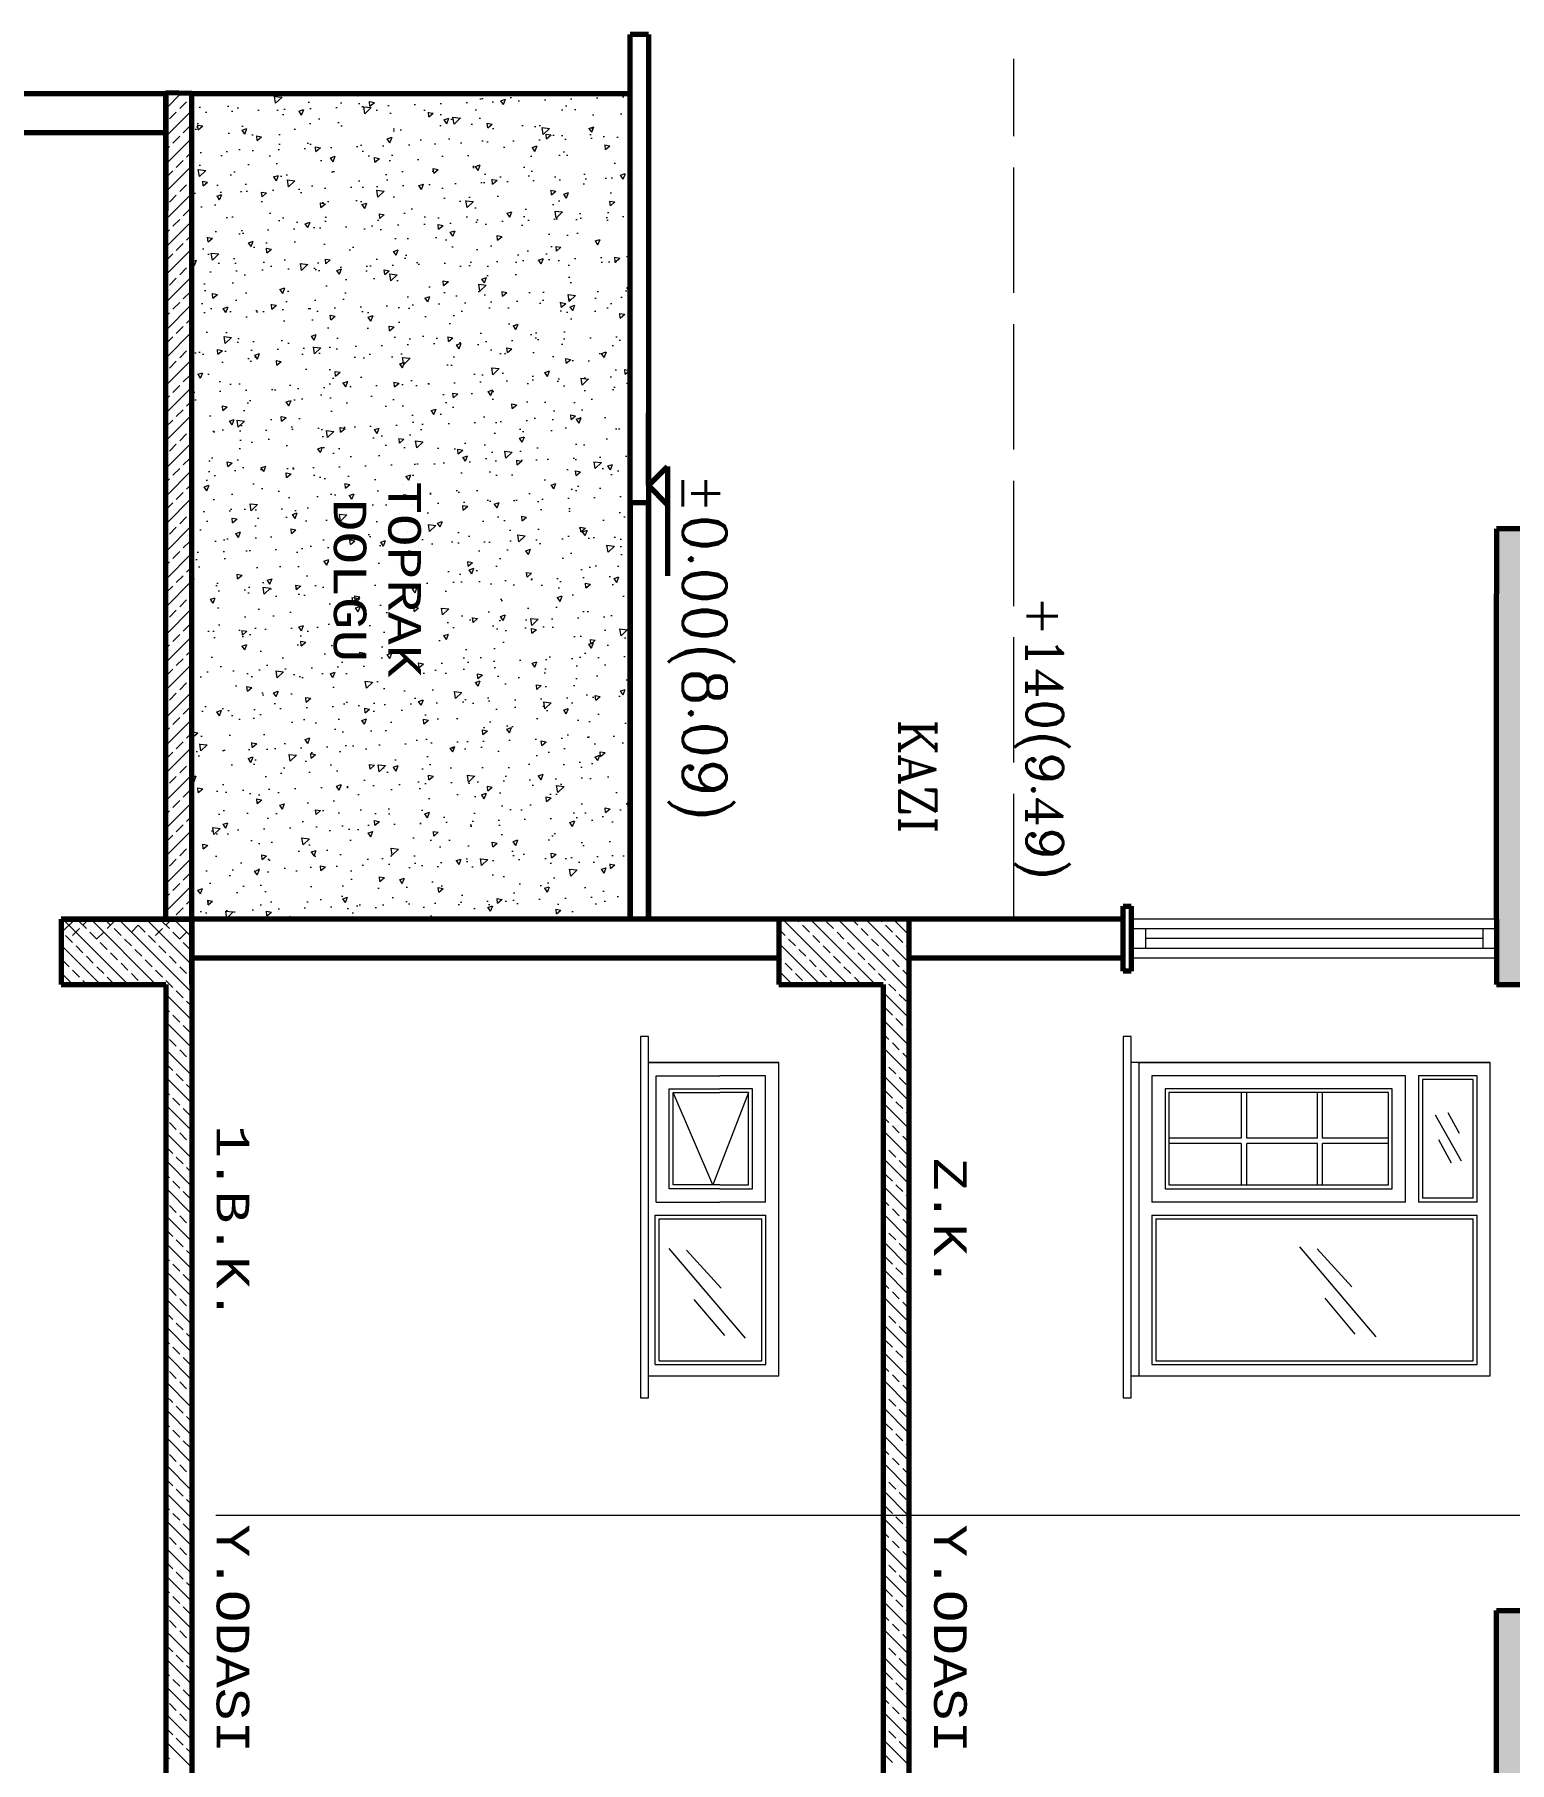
# Model space of a CAD drawing. Header units: millimetres. Extents: x 35860 to 71103, y -11298 to -8385.
# Drawn here: x 39904.1 to 40045.4, y -10344.7 to -10179.2 of the extents above; entities that cross this region are included whole.
import ezdxf
from ezdxf.enums import TextEntityAlignment as Align

# ---------------------------------------------------------------- set-up
doc = ezdxf.new("R2010")
doc.units = ezdxf.units.MM
doc.header["$MEASUREMENT"] = 0
doc.linetypes.add('ÇİZGİ1', pattern=[15, 12, -3])
doc.layers.get('0').update_dxf_attribs({"lineweight": 15})
for name, color, linetype, lineweight in [('02', 2, 'Continuous', 20), ('03_Yazı', 1, 'Continuous', 30), ('07', 3, 'Continuous', 70)]:
    doc.layers.add(name, color=color, linetype=linetype, lineweight=lineweight)
doc.styles.add('C', font='')
doc.styles.add('ROMANC', font='romanc', dxfattribs={"height": 0.11})
doc.styles.get('C').set_extended_font_data('Courier New Tur')

msp = doc.modelspace()

# ---------------------------------------------------------------- hatches: boundary and pattern name
h = msp.add_hatch()
h.set_pattern_fill('AR-CONC', color=256, scale=0.75, angle=-90, style=0)
h.set_pattern_definition([(40, (42620.053, -23986.7733), (-0.470641, 5.3794514), [0.5625, -6.1875]), (95, (42620.053, -23986.7733), (5.641441, -1.040635), [0.45, -4.95]), (349.5486, (42620.014, -23986.325), (5.1707966, 4.3388204), [0.4780514, -5.2585658]), (43.8158, (42621.553, -23986.773), (-1.2413926, 8.004308), [0.84375, -9.28125]), (353.3644, (42621.45, -23986.106), (7.305884, 7.0099703), [0.717077, -7.8878475]), (98.8158, (42621.553, -23986.773), (7.3058895, 7.0099646), [0.675, -7.425]), (69, (42621.178, -23986.0233), (-3.0196417, 4.4768029), [0.5625, -6.1875]), (124, (42621.178, -23986.0233), (5.4386253, 1.824865), [0.45, -4.95]), (18.5486, (42620.9265, -23985.6503), (2.4189787, 6.3016697), [0.4780514, -5.2585658]), (52.5, (42620.0531, -23986.7733), (2.4967039, 0.09119891), [0, -4.89, 0, -5.025, 0, -4.96875]), (82.5, (42620.053, -23986.7733), (2.95808784, 1.97302153), [0, -2.865, 0, -4.7775, 0, -1.89375]), (122.5, (42620.0531, -23988.4458), (-0.16916154, 4.00366827), [0, -1.875, 0, -5.85, 0, -7.7625]), (132.5, (42620.053, -23989.196), (0.7507874, 4.3738963), [0, -2.4375, 0, -3.885, 0, -5.5125])])
h.paths.add_polyline_path([(39961.17, -10184.81), (39961.17, -10263.91), (39919.17, -10263.91), (39919.17, -10187.09), (39919.17, -10184.81)])
h.paths.add_polyline_path([(39931.65, -10240.26), (39931.65, -10221.41), (39937.87, -10221.41), (39937.87, -10240.26)], flags=24)
h.paths.add_polyline_path([(39936.88, -10241.9), (39936.88, -10219.77), (39943.09, -10219.77), (39943.09, -10241.9)], flags=24)
h = msp.add_hatch()
h.set_pattern_fill('ANSI33', color=256, scale=7.5, angle=-90, style=0)
h.set_pattern_definition([(315, (42620.0531, 3134.2987), (1.32582521, 1.32582521), []), (315, (42620.0531, 3132.9729), (1.32582521, 1.32582521), [0.9375, -0.46875])])
h.paths.add_polyline_path([(40260.42, -10482.66), (40260.42, -10619.8), (40250.42, -10619.8), (40250.42, -10626.05), (40262.92, -10626.05), (40272.92, -10626.05), (40272.92, -10638.55), (40275.42, -10638.55), (40275.42, -10626.05), (40275.42, -10621.05), (40262.92, -10621.05), (40262.92, -10482.66), (40262.92, -10476.41), (40262.92, -10455.16), (40262.92, -10448.91), (40262.92, -10410.4), (40260.42, -10410.4), (40260.42, -10448.91), (40250.42, -10448.91), (40250.42, -10455.16), (40260.42, -10455.16), (40260.42, -10476.41), (40250.42, -10476.41), (40250.42, -10482.66)])
h.paths.add_polyline_path([(40261.67, -10410.4), (40262.83, -10406.56), (40262.92, -10406.56), (40262.92, -10404.3), (40260.42, -10404.3), (40260.42, -10410.4)])
h.paths.add_polyline_path([(40184.17, -10410.4), (40184.17, -10404.3), (40181.67, -10404.3), (40181.67, -10410.4)])
h.paths.add_polyline_path([(40115.42, -10410.4), (40115.42, -10404.3), (40112.92, -10404.3), (40112.92, -10410.4)])
h.paths.add_polyline_path([(40046.67, -10410.4), (40046.67, -10404.3), (40044.17, -10404.3), (40044.17, -10410.4)])
h.paths.add_polyline_path([(40054.17, -10510.16), (40054.17, -10582.31), (40044.17, -10582.31), (40044.17, -10588.56), (40044.17, -10619.8), (40044.17, -10626.05), (40056.67, -10626.05), (40056.67, -10619.8), (40046.67, -10619.8), (40046.67, -10588.56), (40056.67, -10588.56), (40056.67, -10507.66), (40046.67, -10507.66), (40046.67, -10482.66), (40056.67, -10482.66), (40056.67, -10476.41), (40046.67, -10476.41), (40046.67, -10455.16), (40056.67, -10455.16), (40056.67, -10448.91), (40046.67, -10448.91), (40046.67, -10410.4), (40044.17, -10410.4), (40044.17, -10476.41), (40044.17, -10482.66), (40044.17, -10510.16)])
h.paths.add_polyline_path([(40046.67, -10404.3), (40046.67, -10391.41), (40056.67, -10391.41), (40056.67, -10385.16), (40046.67, -10385.16), (40046.67, -10363.91), (40056.67, -10363.91), (40056.67, -10357.66), (40046.67, -10357.66), (40046.67, -10332.66), (40056.67, -10332.66), (40056.67, -10270.16), (40056.67, -10263.91), (40046.67, -10263.91), (40046.67, -10232.76), (40054.17, -10232.76), (40056.67, -10232.76), (40056.67, -10226.51), (40044.17, -10226.51), (40044.17, -10232.76), (40044.17, -10263.91), (40044.17, -10270.16), (40054.17, -10270.16), (40054.17, -10330.16), (40044.17, -10330.16), (40044.17, -10357.66), (40044.17, -10363.91), (40044.17, -10385.16), (40044.17, -10391.41), (40044.17, -10404.3)])
h.paths.add_polyline_path([(40125.42, -10391.41), (40125.42, -10385.16), (40115.42, -10385.16), (40115.42, -10363.91), (40125.42, -10363.91), (40125.42, -10357.66), (40115.42, -10357.66), (40115.42, -10332.66), (40125.42, -10332.66), (40125.42, -10270.16), (40125.42, -10226.51), (40112.92, -10226.51), (40112.92, -10232.76), (40122.92, -10232.76), (40122.92, -10330.16), (40112.92, -10330.16), (40112.92, -10357.66), (40112.92, -10363.91), (40112.92, -10385.16), (40112.92, -10391.41), (40112.92, -10404.3), (40115.42, -10404.3), (40115.42, -10391.41)])
h.paths.add_polyline_path([(40125.42, -10455.16), (40125.42, -10448.91), (40115.42, -10448.91), (40115.42, -10410.4), (40112.92, -10410.4), (40112.92, -10476.41), (40112.92, -10482.66), (40112.92, -10510.16), (40122.92, -10510.16), (40122.92, -10619.8), (40112.92, -10619.8), (40112.92, -10626.05), (40125.42, -10626.05), (40125.42, -10507.66), (40115.42, -10507.66), (40115.42, -10482.66), (40125.42, -10482.66), (40125.42, -10476.41), (40115.42, -10476.41), (40115.42, -10455.16)])
h.paths.add_polyline_path([(40194.17, -10455.16), (40194.17, -10448.91), (40184.17, -10448.91), (40184.17, -10410.4), (40181.67, -10410.4), (40181.67, -10476.41), (40181.67, -10482.66), (40181.67, -10510.16), (40191.67, -10510.16), (40191.67, -10619.8), (40181.67, -10619.8), (40181.67, -10626.05), (40194.17, -10626.05), (40194.17, -10507.66), (40184.17, -10507.66), (40184.17, -10482.66), (40194.17, -10482.66), (40194.17, -10476.41), (40184.17, -10476.41), (40184.17, -10455.16)])
h.paths.add_polyline_path([(40194.17, -10391.41), (40194.17, -10385.16), (40184.17, -10385.16), (40184.17, -10363.91), (40194.17, -10363.91), (40194.17, -10357.66), (40184.17, -10357.66), (40184.17, -10332.66), (40194.17, -10332.66), (40194.17, -10270.16), (40194.17, -10226.51), (40181.67, -10226.51), (40181.67, -10232.76), (40191.67, -10232.76), (40191.67, -10330.16), (40181.67, -10330.16), (40181.67, -10357.66), (40181.67, -10363.91), (40181.67, -10385.16), (40181.67, -10391.41), (40181.67, -10404.3), (40184.17, -10404.3), (40184.17, -10391.41)])

# ---------------------------------------------------------------- linework, layer by layer
for p, q in [((39916.67, -10186.28), (39918.16, -10184.79)), ((39916.7, -10184.93), (39916.86, -10184.77)), ((39918.02, -10186.26), (39918.68, -10185.6)), ((39919.02, -10185.26), (39919.17, -10185.11)), ((39916.67, -10188.93), (39919.17, -10186.43)), ((39917.03, -10187.25), (39917.69, -10186.59)), ((39916.67, -10187.61), (39916.7, -10187.58)), ((39917.36, -10189.57), (39918.02, -10188.91)), ((39918.35, -10188.58), (39919.02, -10187.92)), ((39916.67, -10191.59), (39919.17, -10189.09)), ((39916.67, -10190.26), (39917.03, -10189.9)), ((39918.68, -10190.9), (39919.17, -10190.41)), ((39916.67, -10194.24), (39919.17, -10191.74)), ((39916.7, -10192.89), (39917.36, -10192.22)), ((39917.69, -10191.89), (39918.35, -10191.23)), ((39918.02, -10194.21), (39918.68, -10193.55)), ((39919.02, -10193.22), (39919.17, -10193.06)), ((39916.67, -10196.89), (39919.17, -10194.39)), ((39916.67, -10195.56), (39916.7, -10195.54)), ((39917.03, -10195.21), (39917.69, -10194.55)), ((39916.67, -10199.54), (39919.17, -10197.04)), ((39917.36, -10197.53), (39918.02, -10196.87)), ((39918.35, -10196.53), (39919.02, -10195.87)), ((39916.67, -10198.22), (39917.03, -10197.86)), ((39918.68, -10198.85), (39919.17, -10198.37)), ((39916.67, -10202.19), (39919.17, -10199.69)), ((39916.7, -10200.84), (39917.36, -10200.18)), ((39917.69, -10199.85), (39918.35, -10199.19)), ((39918.02, -10202.17), (39918.68, -10201.51)), ((39919.02, -10201.17), (39919.17, -10201.02)), ((39916.67, -10204.84), (39919.17, -10202.34)), ((39916.67, -10203.52), (39916.7, -10203.49)), ((39917.03, -10203.16), (39917.69, -10202.5)), ((39918.35, -10204.49), (39919.02, -10203.83)), ((39916.67, -10207.5), (39919.17, -10205)), ((39917.36, -10205.48), (39918.02, -10204.82)), ((39916.67, -10206.17), (39917.03, -10205.81)), ((39917.69, -10207.8), (39918.35, -10207.14)), ((39918.68, -10206.81), (39919.17, -10206.32)), ((39916.67, -10210.15), (39919.17, -10207.65)), ((39916.7, -10208.8), (39917.36, -10208.13)), ((39916.67, -10212.8), (39919.17, -10210.3)), ((39917.03, -10211.12), (39917.69, -10210.45)), ((39918.02, -10210.12), (39918.68, -10209.46)), ((39919.02, -10209.13), (39919.17, -10208.97)), ((39916.67, -10211.47), (39916.7, -10211.45)), ((39918.35, -10212.44), (39919.02, -10211.78)), ((39916.67, -10215.45), (39919.17, -10212.95)), ((39916.67, -10214.13), (39917.03, -10213.77)), ((39917.36, -10213.44), (39918.02, -10212.78)), ((39917.69, -10215.76), (39918.35, -10215.1)), ((39918.68, -10214.76), (39919.17, -10214.28)), ((39916.67, -10218.1), (39919.17, -10215.6)), ((39916.7, -10216.75), (39917.36, -10216.09)), ((39919.02, -10217.08), (39919.17, -10216.93)), ((39916.67, -10220.75), (39919.17, -10218.25)), ((39917.03, -10219.07), (39917.69, -10218.41)), ((39918.02, -10218.08), (39918.68, -10217.42)), ((39916.67, -10219.43), (39916.7, -10219.4)), ((39918.35, -10220.4), (39919.02, -10219.74)), ((39916.67, -10223.41), (39919.17, -10220.91)), ((39916.67, -10222.08), (39917.03, -10221.72)), ((39917.36, -10221.39), (39918.02, -10220.73)), ((39916.67, -10226.06), (39919.17, -10223.56)), ((39917.69, -10223.71), (39918.35, -10223.05)), ((39918.68, -10222.72), (39919.17, -10222.23)), ((39916.7, -10224.71), (39917.36, -10224.04)), ((39918.02, -10226.03), (39918.68, -10225.37)), ((39919.02, -10225.04), (39919.17, -10224.88)), ((39916.67, -10228.71), (39919.17, -10226.21)), ((39917.03, -10227.03), (39917.69, -10226.36)), ((39916.67, -10227.38), (39916.7, -10227.36)), ((39917.36, -10229.35), (39918.02, -10228.69)), ((39918.35, -10228.35), (39919.02, -10227.69)), ((39916.67, -10231.36), (39919.17, -10228.86)), ((39916.67, -10230.04), (39917.03, -10229.68)), ((39918.68, -10230.67), (39919.17, -10230.19)), ((39916.67, -10234.01), (39919.17, -10231.51)), ((39916.7, -10232.66), (39917.36, -10232)), ((39917.69, -10231.67), (39918.35, -10231.01)), ((39918.02, -10233.99), (39918.68, -10233.33)), ((39919.02, -10232.99), (39919.17, -10232.84)), ((39916.67, -10236.66), (39919.17, -10234.16)), ((39916.67, -10235.34), (39916.7, -10235.31)), ((39917.03, -10234.98), (39917.69, -10234.32)), ((39916.67, -10239.32), (39919.17, -10236.82)), ((39917.36, -10237.3), (39918.02, -10236.64)), ((39918.35, -10236.31), (39919.02, -10235.65)), ((39916.67, -10237.99), (39917.03, -10237.63)), ((39918.68, -10238.63), (39919.17, -10238.14)), ((39916.67, -10241.97), (39919.17, -10239.47)), ((39916.7, -10240.62), (39917.36, -10239.95)), ((39917.69, -10239.62), (39918.35, -10238.96)), ((39918.02, -10241.94), (39918.68, -10241.28)), ((39919.02, -10240.95), (39919.17, -10240.79)), ((39916.67, -10244.62), (39919.17, -10242.12)), ((39916.67, -10243.29), (39916.7, -10243.27)), ((39917.03, -10242.94), (39917.69, -10242.27)), ((39918.35, -10244.26), (39919.02, -10243.6)), ((39916.67, -10247.27), (39919.17, -10244.77)), ((39917.36, -10245.26), (39918.02, -10244.59)), ((39916.67, -10245.94), (39917.03, -10245.59)), ((39917.69, -10247.58), (39918.35, -10246.92)), ((39918.68, -10246.58), (39919.17, -10246.1)), ((39916.67, -10249.92), (39919.17, -10247.42)), ((39916.7, -10248.57), (39917.36, -10247.91)), ((39916.67, -10252.57), (39919.17, -10250.07)), ((39917.03, -10250.89), (39917.69, -10250.23)), ((39918.02, -10249.9), (39918.68, -10249.24)), ((39919.02, -10248.9), (39919.17, -10248.75)), ((39916.67, -10251.25), (39916.7, -10251.22)), ((39918.35, -10252.22), (39919.02, -10251.56)), ((39916.67, -10255.23), (39919.17, -10252.73)), ((39916.67, -10253.9), (39917.03, -10253.54)), ((39917.36, -10253.21), (39918.02, -10252.55)), ((39917.69, -10255.53), (39918.35, -10254.87)), ((39918.68, -10254.54), (39919.17, -10254.05)), ((39916.67, -10257.88), (39919.17, -10255.38)), ((39916.7, -10256.53), (39917.36, -10255.86)), ((39919.02, -10256.86), (39919.17, -10256.7)), ((39916.67, -10260.53), (39919.17, -10258.03)), ((39917.03, -10258.85), (39917.69, -10258.18)), ((39918.02, -10257.85), (39918.68, -10257.19)), ((39916.67, -10259.2), (39916.7, -10259.18)), ((39918.35, -10260.17), (39919.02, -10259.51)), ((39916.67, -10263.18), (39919.17, -10260.68)), ((39916.67, -10261.85), (39917.03, -10261.5)), ((39917.36, -10261.17), (39918.02, -10260.5)), ((39917.69, -10263.49), (39918.35, -10262.83)), ((39918.68, -10262.49), (39919.17, -10262.01)), ((39906.67, -10265.23), (39907.99, -10263.91)), ((39906.67, -10265.07), (39906.75, -10265.15)), ((39906.83, -10263.91), (39913.08, -10270.16)), ((39907.75, -10265.48), (39908.41, -10264.81)), ((39908.41, -10264.16), (39909.07, -10264.82)), ((39908.74, -10264.48), (39909.31, -10263.91)), ((39909.4, -10265.15), (39910.07, -10265.82)), ((39909.49, -10263.91), (39915.74, -10270.16)), ((39910.07, -10265.81), (39910.73, -10265.15)), ((39910.81, -10263.91), (39911.39, -10264.49)), ((39911.06, -10264.81), (39911.72, -10264.15)), ((39911.72, -10264.82), (39912.39, -10265.49)), ((39912.14, -10263.91), (39919.17, -10270.94)), ((39913.38, -10265.15), (39914.04, -10264.48)), ((39913.46, -10263.91), (39913.71, -10264.16)), ((39914.04, -10264.49), (39914.71, -10265.15)), ((39914.38, -10264.15), (39914.62, -10263.91)), ((39914.79, -10263.91), (39919.17, -10268.29)), ((39915.7, -10265.48), (39916.36, -10264.81)), ((39916.36, -10264.16), (39917.03, -10264.82)), ((39916.7, -10264.48), (39917.27, -10263.91)), ((39917.36, -10265.15), (39918.02, -10265.82)), ((39917.44, -10263.91), (39919.17, -10265.64)), ((39918.02, -10265.81), (39918.68, -10265.15)), ((39918.77, -10263.91), (39919.17, -10264.32)), ((39919.02, -10264.81), (39919.17, -10264.66)), ((39975.42, -10264.88), (39976.03, -10265.49)), ((39975.78, -10263.91), (39982.03, -10270.16)), ((39977.1, -10263.91), (39977.35, -10264.16)), ((39977.68, -10264.49), (39978.35, -10265.15)), ((39978.43, -10263.91), (39984.68, -10270.16)), ((39980, -10264.16), (39980.67, -10264.82)), ((39981, -10265.15), (39981.66, -10265.82)), ((39981.08, -10263.91), (39987.92, -10270.75)), ((39982.41, -10263.91), (39982.99, -10264.49)), ((39983.32, -10264.82), (39983.98, -10265.49)), ((39983.73, -10263.91), (39987.92, -10268.1)), ((39985.06, -10263.91), (39985.31, -10264.16)), ((39985.64, -10264.49), (39986.3, -10265.15)), ((39986.38, -10263.91), (39987.92, -10265.45)), ((39906.67, -10266.4), (39910.43, -10270.16)), ((39907.08, -10265.49), (39907.75, -10266.15)), ((39908.08, -10266.48), (39908.74, -10267.14)), ((39910.4, -10266.15), (39911.06, -10266.81)), ((39912.72, -10265.82), (39913.38, -10266.48)), ((39913.71, -10266.81), (39914.38, -10267.47)), ((39915.04, -10265.49), (39915.7, -10266.15)), ((39916.03, -10266.48), (39916.7, -10267.14)), ((39918.35, -10266.15), (39919.02, -10266.81)), ((39975.42, -10266.21), (39979.37, -10270.16)), ((39976.36, -10265.82), (39977.02, -10266.48)), ((39977.35, -10266.81), (39978.01, -10267.47)), ((39978.68, -10265.49), (39979.34, -10266.15)), ((39979.67, -10266.48), (39980.34, -10267.14)), ((39981.99, -10266.15), (39982.66, -10266.81)), ((39984.31, -10265.82), (39984.98, -10266.48)), ((39985.31, -10266.81), (39985.97, -10267.47)), ((39986.63, -10265.49), (39987.3, -10266.15)), ((39987.63, -10266.48), (39987.92, -10266.77)), ((39906.75, -10267.81), (39907.41, -10268.47)), ((39909.07, -10267.47), (39909.73, -10268.14)), ((39910.07, -10268.47), (39910.73, -10269.13)), ((39911.39, -10267.14), (39912.06, -10267.81)), ((39912.39, -10268.14), (39913.05, -10268.8)), ((39914.71, -10267.81), (39915.37, -10268.47)), ((39917.03, -10267.47), (39917.69, -10268.14)), ((39918.02, -10268.47), (39918.68, -10269.13)), ((39975.42, -10267.53), (39975.69, -10267.81)), ((39976.03, -10268.14), (39976.69, -10268.8)), ((39978.35, -10267.81), (39979.01, -10268.47)), ((39980.67, -10267.47), (39981.33, -10268.14)), ((39981.66, -10268.47), (39982.32, -10269.13)), ((39982.99, -10267.14), (39983.65, -10267.81)), ((39983.98, -10268.14), (39984.64, -10268.8)), ((39986.3, -10267.81), (39986.96, -10268.47)), ((39906.67, -10269.05), (39907.78, -10270.16)), ((39907.75, -10268.8), (39908.41, -10269.46)), ((39908.74, -10269.79), (39909.11, -10270.16)), ((39911.06, -10269.46), (39911.72, -10270.13)), ((39913.38, -10269.13), (39914.04, -10269.79)), ((39914.38, -10270.13), (39914.41, -10270.16)), ((39915.7, -10268.8), (39916.36, -10269.46)), ((39916.7, -10269.79), (39917.36, -10270.46)), ((39919.02, -10269.46), (39919.17, -10269.62)), ((39975.42, -10268.86), (39976.72, -10270.16)), ((39977.02, -10269.13), (39977.68, -10269.79)), ((39978.01, -10270.13), (39978.05, -10270.16)), ((39979.34, -10268.8), (39980, -10269.46)), ((39980.34, -10269.79), (39980.7, -10270.16)), ((39982.66, -10269.46), (39983.32, -10270.13)), ((39984.98, -10269.13), (39985.64, -10269.79)), ((39985.97, -10270.13), (39986.63, -10270.79)), ((39987.3, -10268.8), (39987.92, -10269.43)), ((39916.67, -10271.1), (39919.17, -10273.6)), ((39917.69, -10270.79), (39918.35, -10271.45)), ((39918.68, -10271.78), (39919.17, -10272.27)), ((39985.42, -10270.9), (39987.92, -10273.4)), ((39986.96, -10271.12), (39987.63, -10271.78)), ((39916.67, -10272.42), (39917.03, -10272.78)), ((39917.36, -10273.11), (39918.02, -10273.77)), ((39985.64, -10272.45), (39986.3, -10273.11)), ((39986.63, -10273.44), (39987.3, -10274.1)), ((39916.67, -10273.75), (39919.17, -10276.25)), ((39916.67, -10275.07), (39916.7, -10275.1)), ((39918.35, -10274.1), (39919.02, -10274.77)), ((39985.42, -10273.55), (39987.92, -10276.05)), ((39985.42, -10274.88), (39985.97, -10275.43)), ((39987.63, -10274.43), (39987.92, -10274.73)), ((39916.67, -10276.4), (39919.17, -10278.9)), ((39917.03, -10275.43), (39917.69, -10276.09)), ((39918.02, -10276.42), (39918.68, -10277.09)), ((39985.42, -10276.21), (39987.92, -10278.71)), ((39986.3, -10275.76), (39986.96, -10276.42)), ((39987.3, -10276.75), (39987.92, -10277.38)), ((39916.7, -10277.75), (39917.36, -10278.41)), ((39919.02, -10277.42), (39919.17, -10277.57)), ((39985.42, -10277.53), (39985.64, -10277.75)), ((39985.97, -10278.08), (39986.63, -10278.74)), ((39916.67, -10279.05), (39919.17, -10281.55)), ((39917.69, -10278.74), (39918.35, -10279.41)), ((39918.68, -10279.74), (39919.17, -10280.23)), ((39985.42, -10278.86), (39987.92, -10281.36)), ((39986.96, -10279.08), (39987.63, -10279.74)), ((39916.67, -10280.38), (39917.03, -10280.73)), ((39916.67, -10281.7), (39919.17, -10284.2)), ((39917.36, -10281.06), (39918.02, -10281.73)), ((39985.42, -10281.51), (39987.92, -10284.01)), ((39985.64, -10280.4), (39986.3, -10281.06)), ((39986.63, -10281.4), (39987.3, -10282.06)), ((39916.67, -10283.03), (39916.7, -10283.05)), ((39917.03, -10283.38), (39917.69, -10284.05)), ((39918.35, -10282.06), (39919.02, -10282.72)), ((39985.42, -10282.84), (39985.97, -10283.38)), ((39987.63, -10282.39), (39987.92, -10282.68)), ((39916.67, -10284.35), (39919.17, -10286.85)), ((39918.02, -10284.38), (39918.68, -10285.04)), ((39985.42, -10284.16), (39987.92, -10286.66)), ((39986.3, -10283.72), (39986.96, -10284.38)), ((39987.3, -10284.71), (39987.92, -10285.34)), ((39916.7, -10285.7), (39917.36, -10286.37)), ((39917.69, -10286.7), (39918.35, -10287.36)), ((39919.02, -10285.37), (39919.17, -10285.53)), ((39985.42, -10285.49), (39985.64, -10285.7)), ((39985.97, -10286.04), (39986.63, -10286.7)), ((39916.67, -10287.01), (39919.17, -10289.51)), ((39916.67, -10288.33), (39917.03, -10288.69)), ((39918.68, -10287.69), (39919.17, -10288.18)), ((39985.42, -10286.81), (39987.92, -10289.31)), ((39985.64, -10288.36), (39986.3, -10289.02)), ((39986.96, -10287.03), (39987.63, -10287.69)), ((39916.67, -10289.66), (39919.17, -10292.16)), ((39917.36, -10289.02), (39918.02, -10289.68)), ((39918.35, -10290.01), (39919.02, -10290.68)), ((39985.42, -10289.46), (39987.92, -10291.96)), ((39986.63, -10289.35), (39987.3, -10290.01)), ((39916.67, -10290.98), (39916.7, -10291.01)), ((39917.03, -10291.34), (39917.69, -10292)), ((39985.42, -10290.79), (39985.97, -10291.34)), ((39986.3, -10291.67), (39986.96, -10292.33)), ((39987.63, -10290.34), (39987.92, -10290.64)), ((39916.67, -10292.31), (39919.17, -10294.81)), ((39918.02, -10292.33), (39918.68, -10293)), ((39919.02, -10293.33), (39919.17, -10293.48)), ((39985.42, -10292.12), (39987.92, -10294.62)), ((39987.3, -10292.66), (39987.92, -10293.29)), ((39916.67, -10294.96), (39919.17, -10297.46)), ((39916.7, -10293.66), (39917.36, -10294.32)), ((39917.69, -10294.65), (39918.35, -10295.32)), ((39985.42, -10293.44), (39985.64, -10293.66)), ((39985.42, -10294.77), (39987.92, -10297.27)), ((39985.97, -10293.99), (39986.63, -10294.65)), ((39986.96, -10294.98), (39987.63, -10295.65)), ((39916.67, -10296.29), (39917.03, -10296.64)), ((39918.68, -10295.65), (39919.17, -10296.13)), ((39985.64, -10296.31), (39986.3, -10296.97)), ((39916.67, -10297.61), (39919.17, -10300.11)), ((39917.36, -10296.97), (39918.02, -10297.64)), ((39918.35, -10297.97), (39919.02, -10298.63)), ((39985.42, -10297.42), (39987.92, -10299.92)), ((39986.63, -10297.31), (39987.3, -10297.97)), ((39987.63, -10298.3), (39987.92, -10298.59)), ((39916.67, -10298.94), (39916.7, -10298.96)), ((39917.03, -10299.29), (39917.69, -10299.96)), ((39985.42, -10298.75), (39985.97, -10299.29)), ((39986.3, -10299.63), (39986.96, -10300.29)), ((39916.67, -10300.26), (39919.17, -10302.76)), ((39916.7, -10301.61), (39917.36, -10302.28)), ((39918.02, -10300.29), (39918.68, -10300.95)), ((39919.02, -10301.28), (39919.17, -10301.44)), ((39985.42, -10300.07), (39987.92, -10302.57)), ((39985.42, -10301.4), (39985.64, -10301.61)), ((39987.3, -10300.62), (39987.92, -10301.25)), ((39916.67, -10302.92), (39919.17, -10305.42)), ((39917.69, -10302.61), (39918.35, -10303.27)), ((39985.42, -10302.72), (39987.92, -10305.22)), ((39985.97, -10301.95), (39986.63, -10302.61)), ((39986.96, -10302.94), (39987.63, -10303.6)), ((39916.67, -10304.24), (39917.03, -10304.6)), ((39918.68, -10303.6), (39919.17, -10304.09)), ((39985.64, -10304.27), (39986.3, -10304.93)), ((39916.67, -10305.57), (39919.17, -10308.07)), ((39917.36, -10304.93), (39918.02, -10305.59)), ((39918.35, -10305.92), (39919.02, -10306.59)), ((39985.42, -10305.37), (39987.92, -10307.87)), ((39986.63, -10305.26), (39987.3, -10305.92)), ((39987.63, -10306.25), (39987.92, -10306.55)), ((39916.67, -10306.89), (39916.7, -10306.92)), ((39916.67, -10308.22), (39919.17, -10310.72)), ((39917.03, -10307.25), (39917.69, -10307.91)), ((39985.42, -10306.7), (39985.97, -10307.25)), ((39985.42, -10308.03), (39987.92, -10310.53)), ((39986.3, -10307.58), (39986.96, -10308.24)), ((39916.7, -10309.57), (39917.36, -10310.23)), ((39918.02, -10308.24), (39918.68, -10308.91)), ((39919.02, -10309.24), (39919.17, -10309.39)), ((39985.42, -10309.35), (39985.64, -10309.57)), ((39987.3, -10308.57), (39987.92, -10309.2)), ((39916.67, -10310.87), (39919.17, -10313.37)), ((39917.69, -10310.56), (39918.35, -10311.23)), ((39985.42, -10310.68), (39987.92, -10313.18)), ((39985.97, -10309.9), (39986.63, -10310.56)), ((39986.96, -10310.89), (39987.63, -10311.56)), ((39916.67, -10312.2), (39917.03, -10312.55)), ((39917.36, -10312.88), (39918.02, -10313.55)), ((39918.68, -10311.56), (39919.17, -10312.04)), ((39985.64, -10312.22), (39986.3, -10312.88)), ((39916.67, -10313.52), (39919.17, -10316.02)), ((39916.67, -10314.85), (39916.7, -10314.87)), ((39918.35, -10313.88), (39919.02, -10314.54)), ((39985.42, -10313.33), (39987.92, -10315.83)), ((39985.42, -10314.66), (39985.97, -10315.2)), ((39986.63, -10313.22), (39987.3, -10313.88)), ((39987.63, -10314.21), (39987.92, -10314.5)), ((39916.67, -10316.17), (39919.17, -10318.67)), ((39917.03, -10315.2), (39917.69, -10315.87)), ((39918.02, -10316.2), (39918.68, -10316.86)), ((39985.42, -10315.98), (39987.92, -10318.48)), ((39986.3, -10315.54), (39986.96, -10316.2)), ((39916.7, -10317.52), (39917.36, -10318.19)), ((39919.02, -10317.19), (39919.17, -10317.35)), ((39985.42, -10317.31), (39985.64, -10317.52)), ((39985.97, -10317.86), (39986.63, -10318.52)), ((39987.3, -10316.53), (39987.92, -10317.16)), ((39916.67, -10318.83), (39919.17, -10321.33)), ((39917.69, -10318.52), (39918.35, -10319.18)), ((39918.68, -10319.51), (39919.17, -10320)), ((39985.42, -10318.63), (39987.92, -10321.13)), ((39986.96, -10318.85), (39987.63, -10319.51)), ((39916.67, -10320.15), (39917.03, -10320.51)), ((39916.67, -10321.48), (39919.17, -10323.98)), ((39917.36, -10320.84), (39918.02, -10321.5)), ((40244.68, -10321.03), (39921.47, -10321.03)), ((39985.42, -10321.28), (39987.92, -10323.78)), ((39985.64, -10320.18), (39986.3, -10320.84)), ((39986.63, -10321.17), (39987.3, -10321.83)), ((39916.67, -10322.8), (39916.7, -10322.83)), ((39918.35, -10321.83), (39919.02, -10322.5)), ((39985.42, -10322.61), (39985.97, -10323.16)), ((39987.63, -10322.16), (39987.92, -10322.46)), ((39916.67, -10324.13), (39919.17, -10326.63)), ((39917.03, -10323.16), (39917.69, -10323.82)), ((39918.02, -10324.15), (39918.68, -10324.82)), ((39985.42, -10323.94), (39987.92, -10326.44)), ((39986.3, -10323.49), (39986.96, -10324.15)), ((39987.3, -10324.48), (39987.92, -10325.11)), ((39916.7, -10325.48), (39917.36, -10326.14)), ((39919.02, -10325.15), (39919.17, -10325.3)), ((39985.42, -10325.26), (39985.64, -10325.48)), ((39985.97, -10325.81), (39986.63, -10326.47)), ((39916.67, -10326.78), (39919.17, -10329.28)), ((39917.69, -10326.47), (39918.35, -10327.14)), ((39918.68, -10327.47), (39919.17, -10327.95)), ((39985.42, -10326.59), (39987.92, -10329.09)), ((39986.96, -10326.8), (39987.63, -10327.47)), ((39916.67, -10328.11), (39917.03, -10328.46)), ((39916.67, -10329.43), (39919.17, -10331.93)), ((39917.36, -10328.79), (39918.02, -10329.46)), ((39985.42, -10329.24), (39987.92, -10331.74)), ((39985.64, -10328.13), (39986.3, -10328.79)), ((39986.63, -10329.12), (39987.3, -10329.79)), ((39916.67, -10330.76), (39916.7, -10330.78)), ((39917.03, -10331.11), (39917.69, -10331.78)), ((39918.35, -10329.79), (39919.02, -10330.45)), ((39985.42, -10330.57), (39985.97, -10331.11)), ((39987.63, -10330.12), (39987.92, -10330.41)), ((39916.67, -10332.08), (39919.17, -10334.58)), ((39918.02, -10332.11), (39918.68, -10332.77)), ((39985.42, -10331.89), (39987.92, -10334.39)), ((39986.3, -10331.45), (39986.96, -10332.11)), ((39987.3, -10332.44), (39987.92, -10333.07)), ((39916.7, -10333.43), (39917.36, -10334.1)), ((39917.69, -10334.43), (39918.35, -10335.09)), ((39919.02, -10333.1), (39919.17, -10333.26)), ((39985.42, -10333.22), (39985.64, -10333.43)), ((39985.42, -10334.54), (39987.92, -10337.04)), ((39985.97, -10333.77), (39986.63, -10334.43)), ((39916.67, -10334.74), (39919.17, -10337.24)), ((39916.67, -10336.06), (39917.03, -10336.42)), ((39918.68, -10335.42), (39919.17, -10335.91)), ((39985.64, -10336.09), (39986.3, -10336.75)), ((39986.96, -10334.76), (39987.63, -10335.42)), ((39916.67, -10337.39), (39919.17, -10339.89)), ((39917.36, -10336.75), (39918.02, -10337.41)), ((39918.35, -10337.74), (39919.02, -10338.41)), ((39985.42, -10337.19), (39987.92, -10339.69)), ((39986.63, -10337.08), (39987.3, -10337.74)), ((39916.67, -10338.71), (39916.7, -10338.74)), ((39917.03, -10339.07), (39917.69, -10339.73)), ((39985.42, -10338.52), (39985.97, -10339.07)), ((39986.3, -10339.4), (39986.96, -10340.06)), ((39987.63, -10338.07), (39987.92, -10338.37)), ((39916.67, -10340.04), (39919.17, -10342.54)), ((39918.02, -10340.06), (39918.68, -10340.73)), ((39919.02, -10341.06), (39919.17, -10341.21)), ((39985.42, -10339.85), (39987.92, -10342.35)), ((39985.42, -10341.17), (39985.64, -10341.39)), ((39987.3, -10340.39), (39987.92, -10341.02)), ((39916.67, -10342.69), (39919.17, -10345.19)), ((39916.7, -10341.39), (39917.36, -10342.05)), ((39917.69, -10342.38), (39918.35, -10343.05)), ((39985.42, -10342.5), (39987.92, -10345)), ((39985.97, -10341.72), (39986.63, -10342.38)), ((39986.96, -10342.71), (39987.63, -10343.38)), ((39916.67, -10344.02), (39917.03, -10344.37)), ((39918.68, -10343.38), (39919.17, -10343.86)), ((39985.64, -10344.04), (39986.3, -10344.7))]:
    msp.add_line(p, q)
at = {"layer": '02', "linetype": 'ÇİZGİ1'}
msp.add_line((39997.92, -10263.91), (39997.92, -10181.48), dxfattribs=at)
at = {"layer": '02'}
for p, q in [((40044.17, -10263.91), (40009.17, -10263.91)), ((40044.17, -10264.85), (40009.17, -10264.85)), ((40010.56, -10264.85), (40010.56, -10266.72)), ((40042.86, -10264.85), (40042.86, -10266.72)), ((40044.17, -10266.72), (40009.17, -10266.72)), ((40042.86, -10265.78), (40010.56, -10265.78)), ((40044.17, -10267.66), (40009.17, -10267.66)), ((39962.92, -10275.16), (39962.17, -10275.16)), ((39962.17, -10275.16), (39962.17, -10304.78)), ((39962.92, -10275.16), (39962.17, -10275.16)), ((39962.17, -10275.16), (39962.17, -10304.78)), ((39962.92, -10275.16), (39962.17, -10275.16)), ((39962.17, -10275.16), (39962.17, -10309.78)), ((39962.92, -10304.78), (39962.92, -10275.16)), ((39962.92, -10304.78), (39962.92, -10275.16)), ((39962.92, -10309.78), (39962.92, -10275.16)), ((40009.17, -10275.16), (40008.42, -10275.16)), ((40008.42, -10275.16), (40008.42, -10304.78)), ((40009.17, -10275.16), (40008.42, -10275.16)), ((40008.42, -10275.16), (40008.42, -10304.78)), ((40009.17, -10275.16), (40008.42, -10275.16)), ((40008.42, -10275.16), (40008.42, -10309.78)), ((40009.17, -10304.78), (40009.17, -10275.16)), ((40009.17, -10304.78), (40009.17, -10275.16)), ((40009.17, -10309.78), (40009.17, -10275.16)), ((39975.42, -10277.66), (39962.92, -10277.66)), ((39975.42, -10277.66), (39962.92, -10277.66)), ((39975.42, -10277.66), (39962.92, -10277.66)), ((39975.42, -10277.66), (39962.92, -10277.66)), ((39975.42, -10277.66), (39962.92, -10277.66)), ((39975.42, -10277.66), (39962.92, -10277.66)), ((39962.92, -10277.66), (39975.42, -10277.66)), ((39962.92, -10277.66), (39975.42, -10277.66)), ((39962.92, -10277.66), (39975.42, -10277.66)), ((39975.42, -10302.66), (39975.42, -10277.66)), ((39975.42, -10302.66), (39975.42, -10277.66)), ((39975.42, -10307.66), (39975.42, -10277.66)), ((39975.42, -10307.66), (39975.42, -10277.66)), ((40043.58, -10277.66), (40009.17, -10277.66)), ((40009.83, -10277.66), (40009.17, -10277.66)), ((40043.58, -10277.66), (40009.17, -10277.66)), ((40009.83, -10277.66), (40009.17, -10277.66)), ((40043.58, -10277.66), (40009.17, -10277.66)), ((40009.83, -10277.66), (40009.17, -10277.66)), ((40009.83, -10277.66), (40043.58, -10277.66)), ((40009.83, -10277.66), (40009.83, -10277.66)), ((40009.83, -10277.66), (40043.58, -10277.66)), ((40009.83, -10277.66), (40009.83, -10277.66)), ((40009.83, -10277.66), (40043.58, -10277.66)), ((40009.83, -10277.66), (40009.83, -10277.66)), ((40009.92, -10277.66), (40009.92, -10302.66)), ((40009.92, -10277.66), (40009.92, -10302.66)), ((40009.92, -10277.66), (40009.92, -10307.66)), ((40043.58, -10277.66), (40010.45, -10277.66)), ((40043.58, -10277.66), (40010.45, -10277.66)), ((40043.58, -10277.66), (40010.45, -10277.66)), ((40043.58, -10302.66), (40043.58, -10277.66)), ((40043.58, -10302.66), (40043.58, -10277.66)), ((40043.58, -10307.66), (40043.58, -10277.66)), ((39963.67, -10291.01), (39963.67, -10278.91)), ((39963.67, -10291.01), (39963.67, -10278.91)), ((39963.67, -10278.91), (39969.76, -10278.91)), ((39963.67, -10291.01), (39963.67, -10278.91)), ((39965.39, -10278.91), (39969.76, -10278.91)), ((39965.39, -10278.91), (39969.76, -10278.91)), ((39974.14, -10278.91), (39969.76, -10278.91)), ((39974.14, -10278.91), (39969.76, -10278.91)), ((39974.14, -10278.91), (39969.76, -10278.91)), ((39974.14, -10291.01), (39974.14, -10278.91)), ((39974.14, -10291.01), (39974.14, -10278.91)), ((39974.14, -10291.01), (39974.14, -10278.91)), ((40035.45, -10278.91), (40011.17, -10278.91)), ((40011.17, -10278.91), (40011.17, -10291.01)), ((40035.45, -10278.91), (40011.17, -10278.91)), ((40011.17, -10278.91), (40011.17, -10291.01)), ((40035.45, -10278.91), (40011.17, -10278.91)), ((40011.17, -10278.91), (40011.17, -10291.01)), ((40035.45, -10291.01), (40035.45, -10278.91)), ((40035.45, -10291.01), (40035.45, -10278.91)), ((40035.45, -10291.01), (40035.45, -10278.91)), ((40042.33, -10278.91), (40036.7, -10278.91)), ((40036.7, -10278.91), (40036.7, -10291.01)), ((40042.33, -10278.91), (40036.7, -10278.91)), ((40036.7, -10278.91), (40036.7, -10291.01)), ((40042.33, -10278.91), (40036.7, -10278.91)), ((40036.7, -10278.91), (40036.7, -10291.01)), ((40041.95, -10279.28), (40037.08, -10279.28)), ((40037.08, -10279.28), (40037.08, -10290.63)), ((40041.95, -10279.28), (40037.08, -10279.28)), ((40037.08, -10279.28), (40037.08, -10290.63)), ((40041.95, -10279.28), (40037.08, -10279.28)), ((40037.08, -10279.28), (40037.08, -10290.63)), ((40041.95, -10290.63), (40041.95, -10279.28)), ((40041.95, -10290.63), (40041.95, -10279.28)), ((40041.95, -10290.63), (40041.95, -10279.28)), ((40042.33, -10291.01), (40042.33, -10278.91)), ((40042.33, -10291.01), (40042.33, -10278.91)), ((40042.33, -10291.01), (40042.33, -10278.91)), ((39964.92, -10289.76), (39964.92, -10280.16)), ((39964.92, -10289.76), (39964.92, -10280.16)), ((39964.92, -10280.16), (39969.76, -10280.16)), ((39964.92, -10289.76), (39964.92, -10280.16)), ((39965.29, -10289.38), (39965.29, -10280.53)), ((39965.29, -10289.38), (39965.29, -10280.53)), ((39965.29, -10280.53), (39969.76, -10280.53)), ((39965.29, -10289.38), (39965.29, -10280.53)), ((39969.11, -10289.38), (39965.29, -10280.53)), ((39966.64, -10280.16), (39969.76, -10280.16)), ((39966.64, -10280.16), (39969.76, -10280.16)), ((39967.01, -10280.53), (39969.76, -10280.53)), ((39967.01, -10280.53), (39969.76, -10280.53)), ((39972.51, -10280.53), (39969.11, -10289.38)), ((39972.89, -10280.16), (39969.76, -10280.16)), ((39972.89, -10280.16), (39969.76, -10280.16)), ((39972.89, -10280.16), (39969.76, -10280.16)), ((39972.51, -10280.53), (39969.76, -10280.53)), ((39972.51, -10280.53), (39969.76, -10280.53)), ((39972.51, -10280.53), (39969.76, -10280.53)), ((39972.51, -10289.38), (39972.51, -10280.53)), ((39972.51, -10289.38), (39972.51, -10280.53)), ((39972.51, -10289.38), (39972.51, -10280.53)), ((39972.89, -10289.76), (39972.89, -10280.16)), ((39972.89, -10289.76), (39972.89, -10280.16)), ((39972.89, -10289.76), (39972.89, -10280.16)), ((40034.2, -10280.16), (40012.42, -10280.16)), ((40012.42, -10280.16), (40012.42, -10289.76)), ((40034.2, -10280.16), (40012.42, -10280.16)), ((40012.42, -10280.16), (40012.42, -10289.76)), ((40034.2, -10280.16), (40012.42, -10280.16)), ((40012.42, -10280.16), (40012.42, -10289.76)), ((40033.83, -10280.53), (40012.8, -10280.53)), ((40012.8, -10280.53), (40012.8, -10289.38)), ((40033.83, -10280.53), (40012.8, -10280.53)), ((40012.8, -10280.53), (40012.8, -10289.38)), ((40033.83, -10280.53), (40012.8, -10280.53)), ((40012.8, -10280.53), (40012.8, -10289.38)), ((40019.71, -10280.53), (40019.71, -10284.9)), ((40019.71, -10280.53), (40019.71, -10284.9)), ((40019.71, -10280.53), (40019.71, -10284.9)), ((40020.25, -10284.9), (40020.25, -10280.51)), ((40020.25, -10284.9), (40020.25, -10280.51)), ((40020.25, -10284.9), (40020.25, -10280.51)), ((40027.02, -10284.9), (40027.02, -10280.53)), ((40027.02, -10284.9), (40027.02, -10280.53)), ((40027.02, -10284.9), (40027.02, -10280.53)), ((40027.52, -10284.9), (40027.52, -10280.53)), ((40027.52, -10284.9), (40027.52, -10280.53)), ((40027.52, -10284.9), (40027.52, -10280.53)), ((40033.83, -10289.38), (40033.83, -10280.53)), ((40033.83, -10289.38), (40033.83, -10280.53)), ((40033.83, -10289.38), (40033.83, -10280.53)), ((40034.2, -10289.76), (40034.2, -10280.16)), ((40034.2, -10289.76), (40034.2, -10280.16)), ((40034.2, -10289.76), (40034.2, -10280.16)), ((40038.31, -10282.66), (40040.79, -10287.08)), ((40039.52, -10282.42), (40040.61, -10284.42)), ((40019.71, -10284.9), (40012.8, -10284.9)), ((40019.71, -10284.9), (40012.8, -10284.9)), ((40019.71, -10284.9), (40012.8, -10284.9)), ((40027.02, -10284.9), (40020.25, -10284.9)), ((40027.02, -10284.9), (40020.25, -10284.9)), ((40027.02, -10284.9), (40020.25, -10284.9)), ((40033.83, -10284.9), (40027.52, -10284.9)), ((40033.83, -10284.9), (40027.52, -10284.9)), ((40033.83, -10284.9), (40027.52, -10284.9)), ((40038.61, -10285.03), (40039.83, -10287.27)), ((40019.71, -10285.4), (40012.8, -10285.4)), ((40019.71, -10285.4), (40012.8, -10285.4)), ((40019.71, -10285.4), (40012.8, -10285.4)), ((40019.71, -10285.4), (40019.71, -10289.38)), ((40019.71, -10285.4), (40019.71, -10289.38)), ((40019.71, -10285.4), (40019.71, -10289.38)), ((40020.25, -10289.38), (40020.25, -10285.4)), ((40027.02, -10285.4), (40020.25, -10285.4)), ((40020.25, -10289.38), (40020.25, -10285.4)), ((40027.02, -10285.4), (40020.25, -10285.4)), ((40020.25, -10289.38), (40020.25, -10285.4)), ((40027.02, -10285.4), (40020.25, -10285.4)), ((40027.02, -10289.38), (40027.02, -10285.4)), ((40027.02, -10289.38), (40027.02, -10285.4)), ((40027.02, -10289.38), (40027.02, -10285.4)), ((40033.83, -10285.4), (40027.52, -10285.4)), ((40027.52, -10289.38), (40027.52, -10285.4)), ((40033.83, -10285.4), (40027.52, -10285.4)), ((40027.52, -10289.38), (40027.52, -10285.4)), ((40033.83, -10285.4), (40027.52, -10285.4)), ((40027.52, -10289.38), (40027.52, -10285.4)), ((39969.76, -10289.76), (39964.92, -10289.76)), ((39969.76, -10289.38), (39965.29, -10289.38)), ((39969.76, -10289.76), (39966.64, -10289.76)), ((39969.76, -10289.76), (39966.64, -10289.76)), ((39969.76, -10289.38), (39967.01, -10289.38)), ((39969.76, -10289.38), (39967.01, -10289.38)), ((39969.76, -10289.38), (39972.51, -10289.38)), ((39969.76, -10289.38), (39972.51, -10289.38)), ((39969.76, -10289.38), (39972.51, -10289.38)), ((39969.76, -10289.76), (39972.89, -10289.76)), ((39969.76, -10289.76), (39972.89, -10289.76)), ((39969.76, -10289.76), (39972.89, -10289.76)), ((40012.42, -10289.76), (40034.2, -10289.76)), ((40012.42, -10289.76), (40034.2, -10289.76)), ((40012.42, -10289.76), (40034.2, -10289.76)), ((40012.8, -10289.38), (40033.83, -10289.38)), ((40012.8, -10289.38), (40033.83, -10289.38)), ((40012.8, -10289.38), (40033.83, -10289.38)), ((39963.67, -10291.01), (39969.76, -10291.01)), ((39965.39, -10291.01), (39969.76, -10291.01)), ((39965.39, -10291.01), (39969.76, -10291.01)), ((39974.14, -10291.01), (39969.76, -10291.01)), ((39974.14, -10291.01), (39969.76, -10291.01)), ((39974.14, -10291.01), (39969.76, -10291.01)), ((40035.45, -10291.01), (40011.17, -10291.01)), ((40035.45, -10291.01), (40011.17, -10291.01)), ((40035.45, -10291.01), (40011.17, -10291.01)), ((40042.33, -10291.01), (40036.7, -10291.01)), ((40042.33, -10291.01), (40036.7, -10291.01)), ((40042.33, -10291.01), (40036.7, -10291.01)), ((40041.95, -10290.63), (40037.08, -10290.63)), ((40041.95, -10290.63), (40037.08, -10290.63)), ((40041.95, -10290.63), (40037.08, -10290.63)), ((39963.58, -10292.26), (39974.17, -10292.26)), ((39963.58, -10306.59), (39963.58, -10292.26)), ((39963.58, -10302.23), (39963.58, -10292.63)), ((39963.58, -10302.23), (39963.58, -10292.63)), ((39963.96, -10292.63), (39973.8, -10292.63)), ((39963.96, -10306.22), (39963.96, -10292.63)), ((39963.96, -10301.86), (39963.96, -10293.01)), ((39963.96, -10301.86), (39963.96, -10293.01)), ((39973.8, -10306.22), (39973.8, -10292.63)), ((39974.17, -10306.59), (39974.17, -10292.26)), ((40011.17, -10292.26), (40035.45, -10292.26)), ((40011.17, -10292.26), (40011.17, -10301.59)), ((40011.17, -10292.26), (40035.45, -10292.26)), ((40011.17, -10292.26), (40011.17, -10301.59)), ((40011.17, -10292.26), (40035.45, -10292.26)), ((40011.17, -10292.26), (40011.17, -10306.59)), ((40011.55, -10292.63), (40035.08, -10292.63)), ((40011.55, -10292.63), (40011.55, -10301.22)), ((40011.55, -10292.63), (40035.08, -10292.63)), ((40011.55, -10292.63), (40011.55, -10301.22)), ((40011.55, -10292.63), (40035.08, -10292.63)), ((40011.55, -10292.63), (40011.55, -10306.22)), ((40029.7, -10292.26), (40042.33, -10292.26)), ((40029.7, -10292.26), (40042.33, -10292.26)), ((40029.7, -10292.26), (40042.33, -10292.26)), ((40030.95, -10292.63), (40041.95, -10292.63)), ((40030.95, -10292.63), (40041.95, -10292.63)), ((40030.95, -10292.63), (40041.95, -10292.63)), ((40041.95, -10301.22), (40041.95, -10292.63)), ((40041.95, -10301.22), (40041.95, -10292.63)), ((40041.95, -10306.22), (40041.95, -10292.63)), ((40042.33, -10301.59), (40042.33, -10292.26)), ((40042.33, -10301.59), (40042.33, -10292.26)), ((40042.33, -10306.59), (40042.33, -10292.26)), ((39964.87, -10295.45), (39972.2, -10304.05)), ((39966.57, -10295.64), (39969.9, -10299.27)), ((40025.3, -10295.32), (40032.62, -10303.92)), ((40026.99, -10295.5), (40030.32, -10299.13)), ((39967.29, -10300.36), (39970.2, -10303.81)), ((40027.72, -10300.22), (40030.62, -10303.68)), ((39963.96, -10306.22), (39973.8, -10306.22)), ((40011.55, -10306.22), (40031.95, -10306.22)), ((40011.55, -10306.22), (40031.95, -10306.22)), ((40011.55, -10306.22), (40031.95, -10306.22)), ((40030.33, -10306.22), (40041.95, -10306.22)), ((40030.33, -10306.22), (40041.95, -10306.22)), ((40030.33, -10306.22), (40041.95, -10306.22)), ((39962.92, -10307.66), (39975.42, -10307.66)), ((39962.92, -10307.66), (39975.42, -10307.66)), ((39962.92, -10307.66), (39975.42, -10307.66)), ((39963.58, -10306.59), (39974.17, -10306.59)), ((40009.17, -10307.66), (40043.58, -10307.66)), ((40009.17, -10307.66), (40043.58, -10307.66)), ((40009.92, -10307.66), (40043.58, -10307.66)), ((40011.17, -10306.59), (40032.33, -10306.59)), ((40011.17, -10306.59), (40032.33, -10306.59)), ((40011.17, -10306.59), (40032.33, -10306.59)), ((40029.08, -10306.59), (40042.33, -10306.59)), ((40029.08, -10306.59), (40042.33, -10306.59)), ((40029.08, -10306.59), (40042.33, -10306.59)), ((39962.17, -10309.78), (39962.92, -10309.78)), ((39962.17, -10309.78), (39962.92, -10309.78)), ((39962.17, -10309.78), (39962.92, -10309.78)), ((40008.42, -10309.78), (40009.17, -10309.78)), ((40008.42, -10309.78), (40009.17, -10309.78)), ((40008.42, -10309.78), (40009.17, -10309.78))]:
    msp.add_line(p, q, dxfattribs=at)
at = {"layer": '07'}
for p, q in [((39961.17, -10263.91), (39961.17, -10179.16)), ((39962.92, -10179.16), (39961.17, -10179.16)), ((39962.92, -10179.16), (39962.92, -10263.91)), ((39854.17, -10184.81), (39916.67, -10184.81)), ((39916.67, -10187.09), (39916.67, -10184.76)), ((39919.17, -10184.81), (39916.67, -10184.76)), ((39916.67, -10184.76), (39916.67, -10196.04)), ((39919.17, -10187.09), (39919.17, -10184.81)), ((39919.17, -10184.81), (39961.17, -10184.81)), ((39916.67, -10263.91), (39916.67, -10187.09)), ((39919.17, -10263.91), (39919.17, -10187.09)), ((39854.17, -10188.56), (39916.67, -10188.56)), ((39962.92, -10215.45), (39962.92, -10221.07)), ((39962.92, -10222.37), (39962.92, -10215.45)), ((39962.92, -10222.37), (39964.76, -10220.53)), ((39964.76, -10220.53), (39964.76, -10231.01)), ((39964.76, -10220.53), (39964.76, -10231.01)), ((39964.76, -10224.21), (39962.92, -10222.37)), ((39962.92, -10224.03), (39961.17, -10224.03)), ((39961.17, -10224.03), (39961.17, -10263.91)), ((39962.92, -10263.91), (39962.92, -10224.03)), ((40056.67, -10226.51), (40044.17, -10226.51)), ((40044.17, -10226.51), (40044.17, -10232.76)), ((40044.17, -10263.91), (40044.17, -10232.76)), ((40008.42, -10263.91), (40008.42, -10262.66)), ((40008.42, -10262.66), (40009.17, -10262.66)), ((40009.17, -10262.66), (40009.17, -10263.91)), ((39919.17, -10263.91), (39906.67, -10263.91)), ((39906.67, -10263.91), (39906.67, -10270.16)), ((39906.67, -10263.91), (39919.17, -10263.91)), ((39919.17, -10263.91), (39919.17, -10363.91)), ((39919.17, -10270.16), (39919.17, -10263.91)), ((39975.42, -10263.91), (39919.17, -10263.91)), ((39987.92, -10263.91), (39975.42, -10263.91)), ((39975.42, -10263.91), (39975.42, -10270.16)), ((39987.92, -10270.16), (39987.92, -10263.91)), ((40008.42, -10263.91), (39987.92, -10263.91)), ((40008.42, -10268.91), (40008.42, -10263.91)), ((40009.17, -10263.91), (40009.17, -10267.66)), ((40044.17, -10263.91), (40044.17, -10270.16)), ((39975.42, -10267.66), (39919.17, -10267.66)), ((40008.42, -10267.66), (39987.92, -10267.66)), ((40009.17, -10267.66), (40009.17, -10268.91)), ((39906.67, -10270.16), (39916.67, -10270.16)), ((39916.67, -10270.16), (39916.67, -10357.66)), ((39975.42, -10270.16), (39985.42, -10270.16)), ((39985.42, -10270.16), (39985.42, -10357.66)), ((39987.92, -10357.66), (39987.92, -10270.16)), ((40009.17, -10268.91), (40008.42, -10268.91)), ((40044.17, -10270.16), (40054.17, -10270.16)), ((40044.17, -10357.66), (40044.17, -10330.16)), ((40044.17, -10330.16), (40054.17, -10330.16))]:
    msp.add_line(p, q, dxfattribs=at)

# ---------------------------------------------------------------- texts
at = {"layer": '03_Yazı', "style": 'ROMANC'}
for s, height, p in [('%%P0.00(8.09)', 4.2, (39966.21, -10221.15)), ('+140(9.49)', 3.5, (39999.16, -10232.92)), ('KAZI', 3.5, (39986.99, -10244.77))]:
    msp.add_text(s, height=height, rotation=270, dxfattribs=at).set_placement(p)
at = {"layer": '03_Yazı', "style": 'C'}
for tag, p in [('TOPRAK', (39939.56, -10231.35)), ('DOLGU', (39934.34, -10231.47)), ('1.B.K.', (39923.11, -10293.05)), ('Z.K.', (39991.86, -10293.05)), ('Y.ODASI', (39923.11, -10332.86)), ('Y.ODASI', (39991.86, -10332.86))]:
    msp.add_attdef(tag, text='A:10.00m2', height=3.125, rotation=270, dxfattribs=at).set_placement(p, align=Align.MIDDLE_CENTER)

doc.saveas('drawing.dxf')
